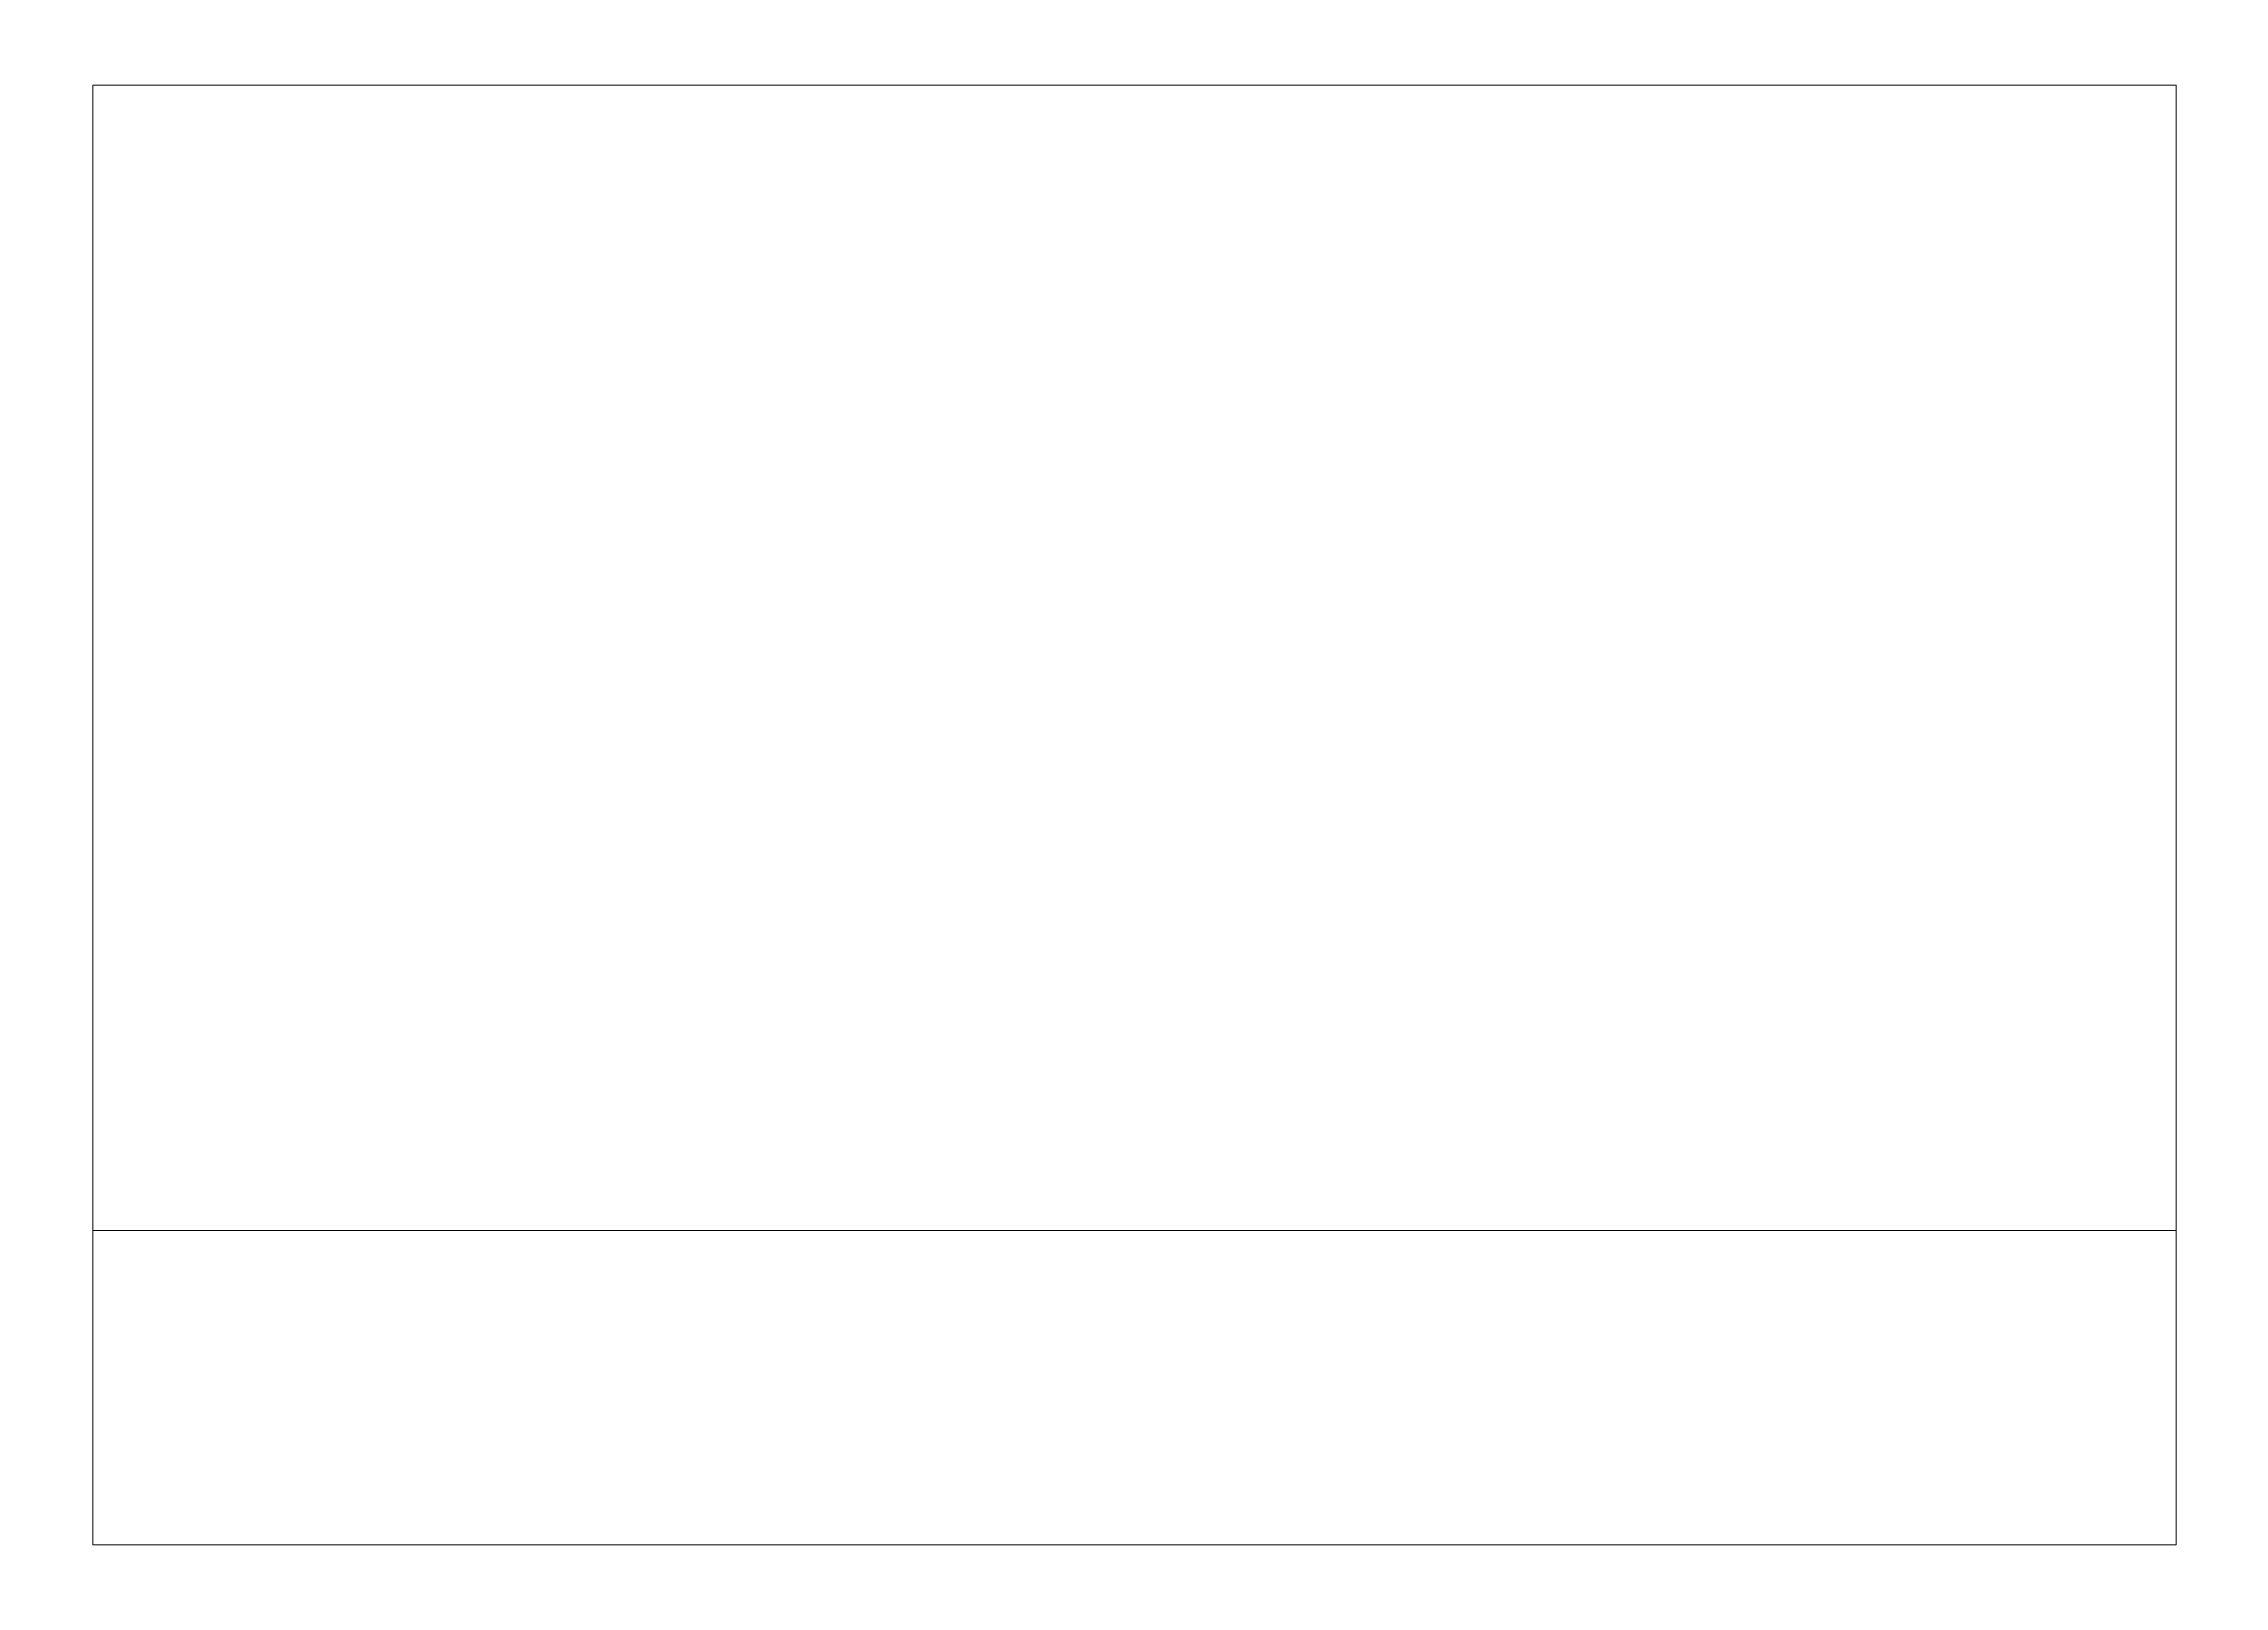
# Paper-space layout 'Freigabe' of a CAD drawing. Header units: millimetres. Extents: x 0 to 420, y 0 to 297.
import ezdxf

# ---------------------------------------------------------------- set-up
doc = ezdxf.new("R2010")
doc.units = ezdxf.units.MM
doc.header["$LTSCALE"] = 5
doc.layers.add('AM_VIEWS', color=1, linetype='CONTINUOUS', lineweight=15, plot=False)

psp = doc.layouts.new('Freigabe')

# ---------------------------------------------------------------- viewports
at = {"layer": 'AM_VIEWS', "view_target_point": (-12327.73, -9874.19)}
psp.add_viewport(center=(210.21, 148.48), size=(401.24, 281.01), view_center_point=(25582.7, -1313.55), view_height=6939.3456, dxfattribs=at)
psp.add_viewport(center=(210.21, 178.73), size=(401.24, 220.5044), view_center_point=(15684.84, 10017.53), view_height=220.5044, status=3, dxfattribs=at)

doc.saveas('drawing.dxf')
